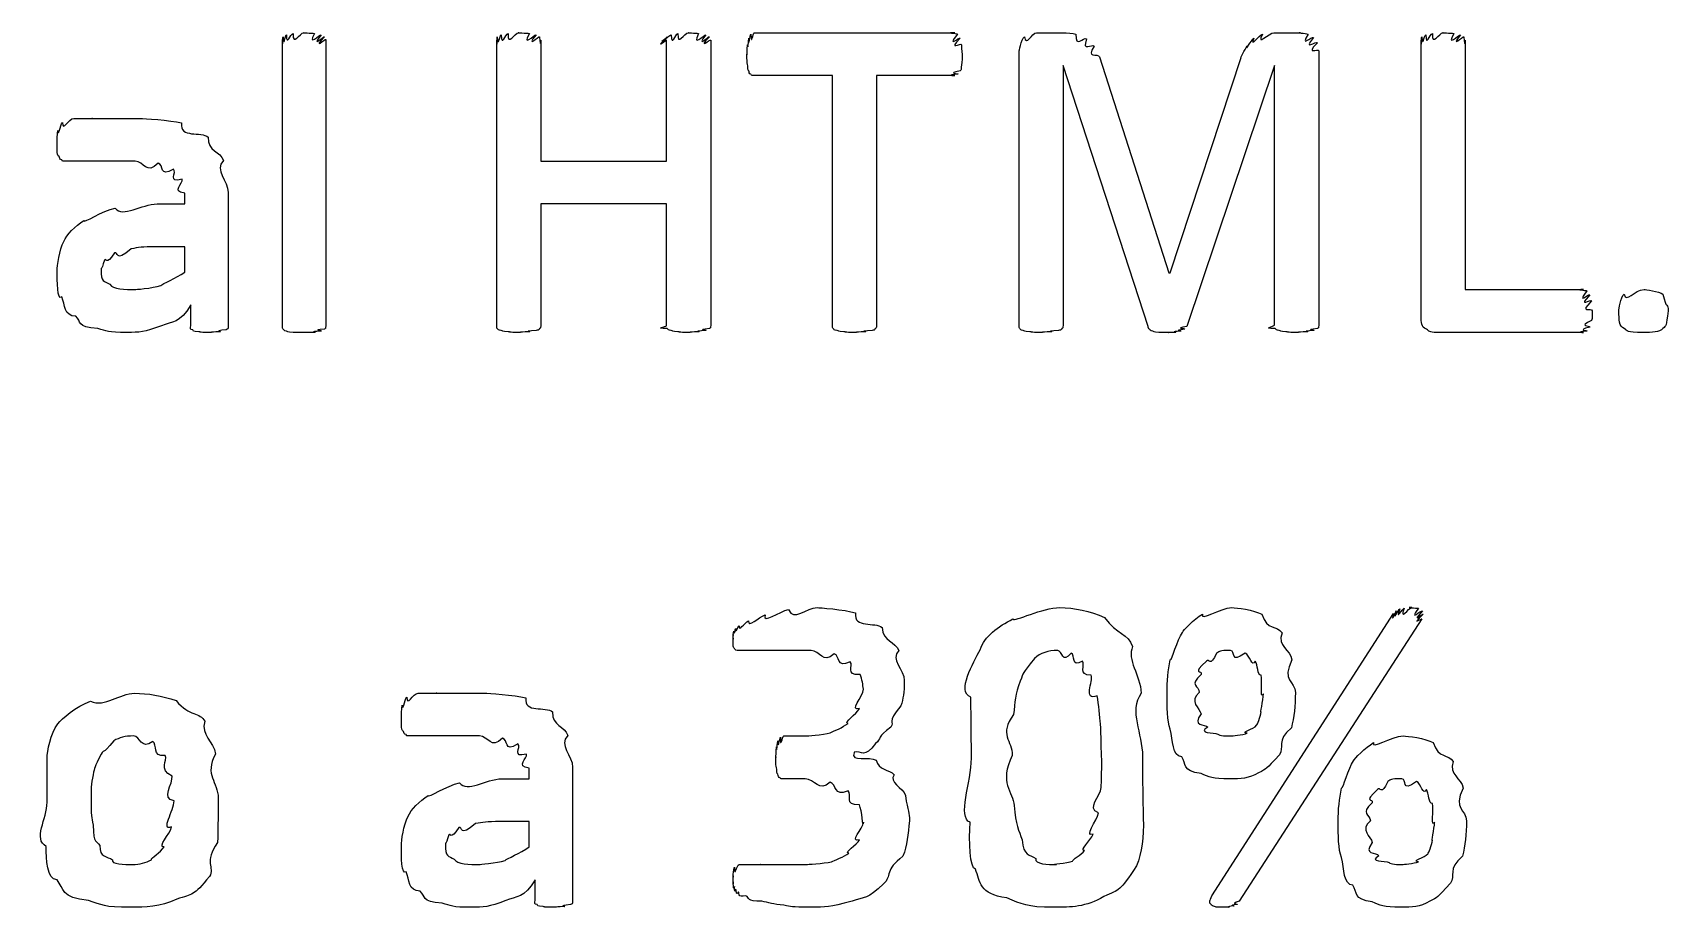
# Model space of a CAD drawing. Header units: millimetres. Extents: x 0 to 216, y 0 to 279.
# Drawn here: x 177.6 to 191.08, y 142.91 to 150.12 of the extents above; entities that cross this region are included whole.
import ezdxf

# ---------------------------------------------------------------- set-up
doc = ezdxf.new("R2010")
doc.units = ezdxf.units.MM
doc.layers.get('0').update_dxf_attribs({"linetype": 'CONTINUOUS'})

msp = doc.modelspace()

# ---------------------------------------------------------------- linework, layer by layer
at = {"color": 0}
for p, q in [((179.656, 147.706), (179.656, 150.066)), ((180.014, 150.066), (180.014, 147.706)), ((183.546, 150.121), (185.2, 150.121)), ((185.873, 150.121), (186.087, 150.121)), ((187.829, 150.121), (188.05, 150.121)), ((181.423, 147.712), (181.423, 150.06)), ((181.787, 150.06), (181.787, 149.062)), ((182.823, 149.062), (182.823, 150.06)), ((183.187, 150.06), (183.187, 147.712)), ((185.261, 149.944), (185.261, 149.944)), ((185.729, 147.712), (185.729, 149.972)), ((188.199, 149.972), (188.199, 147.712)), ((189.043, 147.784), (189.043, 150.06)), ((189.407, 150.06), (189.407, 148.004)), ((186.793, 147.701), (186.093, 149.85)), ((186.093, 149.85), (186.093, 147.712)), ((186.391, 149.922), (186.964, 148.142)), ((186.975, 148.142), (187.559, 149.917)), ((187.835, 149.85), (187.113, 147.701)), ((187.835, 147.712), (187.835, 149.85)), ((184.191, 149.768), (183.546, 149.768)), ((184.191, 147.712), (184.191, 149.768)), ((185.2, 149.768), (184.555, 149.768)), ((184.555, 149.768), (184.555, 147.712)), ((181.787, 149.062), (182.823, 149.062)), ((178.851, 148.71), (178.851, 148.798)), ((179.21, 148.803), (179.21, 147.706)), ((178.625, 148.71), (178.851, 148.71)), ((182.823, 148.71), (181.787, 148.71)), ((181.787, 148.71), (181.787, 147.706)), ((182.823, 147.706), (182.823, 148.71)), ((178.851, 148.357), (178.615, 148.357)), ((178.851, 148.147), (178.851, 148.357)), ((186.964, 148.142), (186.975, 148.142)), ((189.407, 148.004), (190.383, 148.004)), ((178.901, 147.706), (178.901, 147.877)), ((190.454, 147.828), (190.454, 147.828)), ((191.081, 147.828), (191.081, 147.828)), ((190.383, 147.651), (189.176, 147.651)), ((187.318, 143.007), (188.817, 145.334)), ((189.049, 145.289), (187.544, 142.963)), ((188.007, 144.683), (188.007, 144.683)), ((187.743, 144.672), (187.743, 144.672)), ((183.79, 144.325), (183.978, 144.325)), ((184.369, 144.192), (184.369, 144.187)), ((186.747, 144.154), (186.747, 144.154)), ((181.69, 143.972), (181.69, 144.06)), ((182.049, 144.066), (182.049, 142.969)), ((186.411, 144.132), (186.411, 144.132)), ((181.464, 143.972), (181.69, 143.972)), ((183.967, 143.972), (183.785, 143.972)), ((178.763, 143.79), (178.763, 143.79)), ((179.127, 143.812), (179.127, 143.812)), ((181.69, 143.619), (181.453, 143.619)), ((181.69, 143.41), (181.69, 143.619)), ((184.827, 143.625), (184.827, 143.625)), ((189.154, 143.614), (189.154, 143.614)), ((189.418, 143.625), (189.418, 143.625)), ((181.74, 142.969), (181.74, 143.14))]:
    msp.add_line(p, q, dxfattribs=at)
for points in [[(179.656, 150.066), (179.656, 149.973), (179.658, 150.079), (179.662, 150.088)], [(179.662, 150.088), (179.667, 149.988), (179.678, 150.1), (179.689, 150.104)], [(179.689, 150.104), (179.692, 149.999), (179.722, 150.115), (179.745, 150.115)], [(179.745, 150.115), (179.74, 150.002), (179.8, 150.121), (179.833, 150.121)], [(179.833, 150.121), (179.81, 150.121), (179.899, 150.118), (179.921, 150.115)], [(179.921, 150.115), (179.857, 149.999), (179.965, 150.111), (179.976, 150.104)], [(179.976, 150.104), (179.884, 149.988), (179.999, 150.095), (180.003, 150.088)], [(180.003, 150.088), (179.895, 149.973), (180.014, 150.072), (180.014, 150.066)], [(181.423, 150.06), (181.423, 149.973), (181.424, 150.079), (181.428, 150.088)], [(181.428, 150.088), (181.434, 149.988), (181.446, 150.1), (181.461, 150.104)], [(181.461, 150.104), (181.463, 149.995), (181.495, 150.111), (181.517, 150.115)], [(181.517, 150.115), (181.511, 150.002), (181.572, 150.121), (181.605, 150.121)], [(181.605, 150.121), (181.58, 150.121), (181.671, 150.118), (181.693, 150.115)], [(181.693, 150.115), (181.624, 149.995), (181.733, 150.107), (181.748, 150.104)], [(181.748, 150.104), (181.654, 149.988), (181.772, 150.095), (181.776, 150.088)], [(181.776, 150.088), (181.783, 149.973), (181.787, 150.071), (181.787, 150.06)], [(182.823, 150.06), (182.709, 149.973), (182.824, 150.079), (182.829, 150.088)], [(182.829, 150.088), (182.719, 149.988), (182.846, 150.1), (182.862, 150.104)], [(182.862, 150.104), (182.867, 149.995), (182.894, 150.111), (182.917, 150.115)], [(182.917, 150.115), (182.911, 150.002), (182.967, 150.121), (183.005, 150.121)], [(183.005, 150.121), (182.98, 150.121), (183.066, 150.118), (183.087, 150.115)], [(183.087, 150.115), (183.028, 149.995), (183.133, 150.107), (183.148, 150.104)], [(183.148, 150.104), (183.057, 149.988), (183.172, 150.095), (183.176, 150.088)], [(183.176, 150.088), (183.068, 149.973), (183.187, 150.071), (183.187, 150.06)], [(183.491, 150.022), (183.493, 149.962), (183.498, 150.066), (183.502, 150.077)], [(183.502, 150.077), (183.499, 149.988), (183.511, 150.101), (183.519, 150.11)], [(183.519, 150.11), (183.519, 150.002), (183.538, 150.121), (183.546, 150.121)], [(185.2, 150.121), (185.106, 150.121), (185.214, 150.116), (185.222, 150.11)], [(185.222, 150.11), (185.124, 149.988), (185.24, 150.09), (185.244, 150.077)], [(185.244, 150.077), (185.135, 149.962), (185.255, 150.046), (185.255, 150.022)], [(185.729, 149.972), (185.729, 149.958), (185.743, 150.066), (185.773, 150.088)], [(185.773, 150.088), (185.787, 150.002), (185.835, 150.121), (185.873, 150.121)], [(186.087, 150.121), (186.129, 150.121), (186.168, 150.116), (186.198, 150.11)], [(186.198, 150.11), (186.192, 149.988), (186.26, 150.089), (186.286, 150.071)], [(186.286, 150.071), (186.243, 149.955), (186.332, 150.035), (186.347, 150.011)], [(187.609, 150.011), (187.588, 149.958), (187.645, 150.061), (187.664, 150.077)], [(187.664, 150.077), (187.628, 149.988), (187.71, 150.101), (187.736, 150.11)], [(187.736, 150.11), (187.681, 150.002), (187.792, 150.121), (187.829, 150.121)], [(188.05, 150.121), (188.003, 150.121), (188.091, 150.116), (188.111, 150.11)], [(188.111, 150.11), (188.04, 149.991), (188.143, 150.096), (188.155, 150.082)], [(188.155, 150.082), (188.067, 149.967), (188.179, 150.056), (188.188, 150.038)], [(189.043, 150.06), (189.043, 149.973), (189.045, 150.079), (189.049, 150.088)], [(189.049, 150.088), (189.054, 149.988), (189.067, 150.1), (189.082, 150.104)], [(189.082, 150.104), (189.083, 149.995), (189.115, 150.111), (189.137, 150.115)], [(189.137, 150.115), (189.132, 150.002), (189.192, 150.121), (189.225, 150.121)], [(189.225, 150.121), (189.2, 150.121), (189.291, 150.118), (189.314, 150.115)], [(189.314, 150.115), (189.244, 149.995), (189.353, 150.107), (189.369, 150.104)], [(189.369, 150.104), (189.275, 149.988), (189.392, 150.095), (189.396, 150.088)], [(189.396, 150.088), (189.403, 149.973), (189.407, 150.071), (189.407, 150.06)], [(183.486, 149.944), (183.486, 149.914), (183.487, 149.999), (183.491, 150.022)], [(183.491, 149.862), (183.486, 149.852), (183.486, 149.911), (183.486, 149.944)], [(185.255, 150.022), (185.257, 149.914), (185.261, 149.973), (185.261, 149.944)], [(185.261, 149.944), (185.257, 149.852), (185.258, 149.884), (185.255, 149.862)], [(186.347, 150.011), (186.276, 149.903), (186.38, 149.955), (186.391, 149.922)], [(187.559, 149.917), (187.551, 149.903), (187.59, 149.984), (187.609, 150.011)], [(188.188, 150.038), (188.08, 149.929), (188.199, 149.997), (188.199, 149.972)], [(183.502, 149.806), (183.493, 149.808), (183.494, 149.84), (183.491, 149.862)], [(183.519, 149.779), (183.499, 149.782), (183.505, 149.795), (183.502, 149.806)], [(185.244, 149.806), (185.124, 149.782), (185.234, 149.786), (185.228, 149.779)], [(185.255, 149.862), (185.252, 149.808), (185.251, 149.82), (185.244, 149.806)], [(183.546, 149.768), (183.515, 149.768), (183.526, 149.771), (183.519, 149.779)], [(185.228, 149.779), (185.109, 149.768), (185.211, 149.768), (185.2, 149.768)], [(177.843, 149.382), (177.846, 149.297), (177.892, 149.415), (177.937, 149.415)], [(177.937, 149.415), (177.934, 149.415), (178.031, 149.415), (178.091, 149.415)], [(178.091, 149.415), (178.052, 149.415), (178.212, 149.415), (178.278, 149.415)], [(178.278, 149.415), (178.306, 149.415), (178.417, 149.415), (178.488, 149.415)], [(178.488, 149.415), (178.507, 149.415), (178.732, 149.401), (178.824, 149.377)], [(177.799, 149.217), (177.799, 149.208), (177.8, 149.294), (177.804, 149.316)], [(177.804, 149.316), (177.81, 149.253), (177.823, 149.36), (177.843, 149.382)], [(178.824, 149.377), (178.809, 149.246), (178.989, 149.312), (179.044, 149.261)], [(179.044, 149.261), (179.04, 149.142), (179.145, 149.145), (179.171, 149.068)], [(177.799, 149.151), (177.799, 149.142), (177.799, 149.195), (177.799, 149.217)], [(177.815, 149.101), (177.801, 149.102), (177.801, 149.131), (177.799, 149.151)], [(177.837, 149.073), (177.817, 149.076), (177.822, 149.09), (177.815, 149.101)], [(177.865, 149.062), (177.832, 149.062), (177.844, 149.065), (177.837, 149.073)], [(177.937, 149.062), (177.856, 149.062), (177.879, 149.062), (177.865, 149.062)], [(178.058, 149.062), (177.923, 149.062), (177.969, 149.062), (177.937, 149.062)], [(178.223, 149.062), (178.136, 149.062), (178.104, 149.062), (178.058, 149.062)], [(178.443, 149.062), (178.264, 149.062), (178.289, 149.062), (178.223, 149.062)], [(178.631, 149.046), (178.537, 148.944), (178.516, 149.062), (178.443, 149.062)], [(178.758, 148.996), (178.639, 148.922), (178.682, 149.035), (178.631, 149.046)], [(178.829, 148.913), (178.705, 148.878), (178.791, 148.974), (178.758, 148.996)], [(179.171, 149.068), (179.091, 148.988), (179.21, 148.903), (179.21, 148.803)], [(178.851, 148.798), (178.736, 148.812), (178.843, 148.88), (178.829, 148.913)], [(178.019, 148.572), (178.015, 148.547), (178.175, 148.655), (178.278, 148.676)], [(178.278, 148.676), (178.339, 148.591), (178.496, 148.71), (178.625, 148.71)], [(177.854, 148.401), (177.876, 148.456), (177.949, 148.528), (178.019, 148.572)], [(177.799, 148.159), (177.799, 148.198), (177.817, 148.331), (177.854, 148.401)], [(178.41, 148.34), (178.268, 148.22), (178.308, 148.321), (178.273, 148.307)], [(178.615, 148.357), (178.5, 148.357), (178.469, 148.351), (178.41, 148.34)], [(178.19, 148.247), (178.158, 148.143), (178.162, 148.198), (178.162, 148.169)], [(178.273, 148.307), (178.195, 148.191), (178.208, 148.271), (178.19, 148.247)], [(177.837, 147.943), (177.799, 147.908), (177.799, 148.077), (177.799, 148.159)], [(178.162, 148.169), (178.158, 148.062), (178.186, 148.077), (178.234, 148.048)], [(178.234, 148.048), (178.258, 148.004), (178.357, 148.004), (178.449, 148.004)], [(178.653, 148.037), (178.665, 148.051), (178.781, 148.099), (178.851, 148.147)], [(177.953, 147.784), (177.854, 147.784), (177.866, 147.88), (177.837, 147.943)], [(178.449, 148.004), (178.423, 148.004), (178.59, 148.015), (178.653, 148.037)], [(190.383, 148.004), (190.3, 148.004), (190.402, 148), (190.41, 147.993)], [(190.41, 147.993), (190.318, 147.872), (190.428, 147.974), (190.433, 147.96)], [(190.433, 147.96), (190.329, 147.846), (190.445, 147.932), (190.449, 147.91)], [(190.449, 147.91), (190.336, 147.802), (190.454, 147.861), (190.454, 147.828)], [(190.674, 147.828), (190.674, 147.839), (190.687, 147.943), (190.718, 147.966)], [(190.718, 147.966), (190.731, 147.886), (190.802, 148.004), (190.883, 148.004)], [(190.883, 148.004), (190.886, 148.004), (191.007, 147.99), (191.037, 147.966)], [(191.037, 147.966), (191.062, 147.839), (191.081, 147.896), (191.081, 147.828)], [(178.135, 147.684), (177.953, 147.695), (178.004, 147.739), (177.953, 147.784)], [(178.901, 147.877), (178.813, 147.724), (178.747, 147.742), (178.659, 147.706)], [(189.087, 147.679), (189.043, 147.691), (189.043, 147.735), (189.043, 147.784)], [(190.454, 147.828), (190.454, 147.739), (190.452, 147.773), (190.449, 147.75)], [(190.718, 147.684), (190.674, 147.698), (190.674, 147.757), (190.674, 147.828)], [(191.081, 147.828), (191.062, 147.698), (191.066, 147.709), (191.037, 147.684)], [(178.377, 147.651), (178.213, 147.651), (178.208, 147.662), (178.135, 147.684)], [(178.659, 147.706), (178.518, 147.651), (178.477, 147.651), (178.377, 147.651)], [(178.918, 147.673), (178.886, 147.673), (178.901, 147.691), (178.901, 147.706)], [(178.967, 147.657), (178.908, 147.658), (178.929, 147.665), (178.918, 147.673)], [(179.056, 147.651), (178.952, 147.651), (178.989, 147.653), (178.967, 147.657)], [(179.144, 147.657), (179.029, 147.651), (179.095, 147.651), (179.056, 147.651)], [(179.193, 147.673), (179.069, 147.658), (179.166, 147.66), (179.144, 147.657)], [(179.21, 147.706), (179.21, 147.673), (179.204, 147.68), (179.193, 147.673)], [(179.662, 147.679), (179.656, 147.676), (179.656, 147.695), (179.656, 147.706)], [(179.689, 147.662), (179.667, 147.665), (179.669, 147.675), (179.662, 147.679)], [(179.745, 147.651), (179.692, 147.654), (179.703, 147.658), (179.689, 147.662)], [(179.833, 147.651), (179.74, 147.651), (179.769, 147.651), (179.745, 147.651)], [(179.921, 147.651), (179.81, 147.651), (179.868, 147.651), (179.833, 147.651)], [(179.976, 147.662), (179.857, 147.654), (179.946, 147.654), (179.921, 147.651)], [(180.003, 147.679), (179.884, 147.665), (179.99, 147.669), (179.976, 147.662)], [(180.014, 147.706), (180.012, 147.676), (180.011, 147.686), (180.003, 147.679)], [(181.428, 147.684), (181.423, 147.68), (181.423, 147.701), (181.423, 147.712)], [(181.461, 147.668), (181.434, 147.665), (181.435, 147.676), (181.428, 147.684)], [(181.517, 147.657), (181.463, 147.658), (181.475, 147.664), (181.461, 147.668)], [(181.605, 147.651), (181.511, 147.651), (181.541, 147.653), (181.517, 147.657)], [(181.693, 147.657), (181.58, 147.651), (181.641, 147.651), (181.605, 147.651)], [(181.748, 147.668), (181.624, 147.658), (181.715, 147.66), (181.693, 147.657)], [(181.776, 147.684), (181.772, 147.665), (181.762, 147.671), (181.748, 147.668)], [(181.787, 147.706), (181.783, 147.68), (181.783, 147.691), (181.776, 147.684)], [(182.829, 147.684), (182.709, 147.68), (182.823, 147.698), (182.823, 147.706)], [(182.862, 147.668), (182.837, 147.665), (182.835, 147.676), (182.829, 147.684)], [(182.917, 147.657), (182.867, 147.658), (182.875, 147.664), (182.862, 147.668)], [(183.005, 147.651), (182.911, 147.651), (182.939, 147.653), (182.917, 147.657)], [(183.087, 147.657), (182.98, 147.651), (183.038, 147.651), (183.005, 147.651)], [(183.148, 147.668), (183.028, 147.658), (183.112, 147.66), (183.087, 147.657)], [(183.176, 147.684), (183.057, 147.665), (183.162, 147.671), (183.148, 147.668)], [(183.187, 147.712), (183.187, 147.68), (183.183, 147.691), (183.176, 147.684)], [(184.197, 147.684), (184.191, 147.68), (184.191, 147.701), (184.191, 147.712)], [(184.23, 147.668), (184.202, 147.665), (184.204, 147.676), (184.197, 147.684)], [(184.285, 147.657), (184.231, 147.658), (184.244, 147.664), (184.23, 147.668)], [(184.373, 147.651), (184.279, 147.651), (184.31, 147.653), (184.285, 147.657)], [(184.462, 147.657), (184.349, 147.651), (184.409, 147.651), (184.373, 147.651)], [(184.517, 147.668), (184.393, 147.658), (184.483, 147.66), (184.462, 147.657)], [(184.544, 147.684), (184.54, 147.665), (184.53, 147.671), (184.517, 147.668)], [(184.555, 147.712), (184.551, 147.68), (184.551, 147.691), (184.544, 147.684)], [(185.735, 147.684), (185.729, 147.68), (185.729, 147.701), (185.729, 147.712)], [(185.762, 147.668), (185.74, 147.665), (185.742, 147.676), (185.735, 147.684)], [(185.818, 147.657), (185.765, 147.658), (185.776, 147.664), (185.762, 147.668)], [(185.906, 147.651), (185.813, 147.651), (185.842, 147.653), (185.818, 147.657)], [(185.994, 147.657), (185.884, 147.651), (185.941, 147.651), (185.906, 147.651)], [(186.054, 147.668), (185.93, 147.658), (186.019, 147.66), (185.994, 147.657)], [(186.082, 147.684), (186.078, 147.665), (186.068, 147.671), (186.054, 147.668)], [(186.093, 147.712), (186.089, 147.68), (186.089, 147.691), (186.082, 147.684)], [(186.804, 147.679), (186.794, 147.676), (186.796, 147.693), (186.793, 147.701)], [(186.832, 147.662), (186.805, 147.665), (186.811, 147.675), (186.804, 147.679)], [(186.881, 147.651), (186.832, 147.654), (186.846, 147.658), (186.832, 147.662)], [(186.953, 147.651), (186.872, 147.651), (186.903, 147.651), (186.881, 147.651)], [(187.019, 147.651), (186.922, 147.651), (186.978, 147.651), (186.953, 147.651)], [(187.063, 147.662), (186.96, 147.654), (187.037, 147.654), (187.019, 147.651)], [(187.096, 147.679), (186.986, 147.662), (187.077, 147.665), (187.063, 147.662)], [(187.113, 147.701), (187, 147.676), (187.103, 147.686), (187.096, 147.679)], [(187.84, 147.684), (187.72, 147.68), (187.835, 147.701), (187.835, 147.712)], [(187.874, 147.668), (187.849, 147.665), (187.847, 147.676), (187.84, 147.684)], [(187.929, 147.657), (187.879, 147.658), (187.887, 147.664), (187.874, 147.668)], [(188.017, 147.651), (187.926, 147.651), (187.953, 147.653), (187.929, 147.657)], [(188.105, 147.657), (187.996, 147.651), (188.053, 147.651), (188.017, 147.651)], [(188.16, 147.668), (188.04, 147.658), (188.127, 147.66), (188.105, 147.657)], [(188.188, 147.684), (188.069, 147.665), (188.174, 147.671), (188.16, 147.668)], [(188.199, 147.712), (188.199, 147.68), (188.195, 147.691), (188.188, 147.684)], [(189.176, 147.651), (189.101, 147.651), (189.116, 147.66), (189.087, 147.679)], [(190.41, 147.662), (190.3, 147.651), (190.394, 147.651), (190.383, 147.651)], [(190.433, 147.695), (190.318, 147.665), (190.421, 147.669), (190.41, 147.662)], [(190.449, 147.75), (190.329, 147.695), (190.439, 147.709), (190.433, 147.695)], [(190.872, 147.651), (190.731, 147.651), (190.747, 147.662), (190.718, 147.684)], [(191.037, 147.684), (191.004, 147.651), (190.952, 147.651), (190.872, 147.651)], [(183.636, 145.323), (183.606, 145.242), (183.759, 145.355), (183.829, 145.367)], [(183.829, 145.367), (183.867, 145.264), (183.981, 145.383), (184.066, 145.383)], [(184.066, 145.383), (184.073, 145.383), (184.292, 145.368), (184.38, 145.339)], [(185.678, 145.289), (185.685, 145.264), (185.928, 145.383), (186.064, 145.383)], [(186.064, 145.383), (186.186, 145.383), (186.315, 145.355), (186.434, 145.3)], [(187.241, 145.328), (187.214, 145.264), (187.391, 145.383), (187.483, 145.383)], [(187.483, 145.383), (187.522, 145.383), (187.665, 145.364), (187.731, 145.328)], [(188.817, 145.334), (188.79, 145.24), (188.831, 145.347), (188.839, 145.355)], [(188.839, 145.355), (188.803, 145.253), (188.856, 145.368), (188.867, 145.372)], [(188.867, 145.372), (188.826, 145.262), (188.891, 145.378), (188.905, 145.378)], [(188.905, 145.378), (188.859, 145.264), (188.944, 145.383), (188.966, 145.383)], [(188.966, 145.383), (188.903, 145.383), (189.006, 145.38), (189.022, 145.378)], [(189.022, 145.378), (188.933, 145.258), (189.046, 145.367), (189.054, 145.355)], [(189.054, 145.355), (188.947, 145.24), (189.063, 145.339), (189.06, 145.328)], [(183.377, 145.19), (183.382, 145.143), (183.389, 145.204), (183.393, 145.212)], [(183.393, 145.212), (183.393, 145.159), (183.41, 145.226), (183.421, 145.234)], [(183.421, 145.234), (183.418, 145.176), (183.461, 145.258), (183.498, 145.273)], [(183.498, 145.273), (183.493, 145.209), (183.581, 145.307), (183.636, 145.323)], [(184.38, 145.339), (184.366, 145.207), (184.541, 145.269), (184.6, 145.218)], [(184.6, 145.218), (184.606, 145.103), (184.708, 145.103), (184.738, 145.03)], [(185.408, 145.036), (185.443, 145.143), (185.557, 145.23), (185.678, 145.289)], [(186.434, 145.3), (186.538, 145.159), (186.628, 145.169), (186.665, 145.063)], [(187.076, 145.179), (187.077, 145.191), (187.175, 145.291), (187.241, 145.328)], [(187.731, 145.328), (187.775, 145.191), (187.856, 145.24), (187.897, 145.174)], [(189.06, 145.328), (188.944, 145.218), (189.056, 145.303), (189.049, 145.289)], [(183.371, 145.162), (183.371, 145.13), (183.373, 145.182), (183.377, 145.19)], [(183.371, 145.13), (183.371, 145.107), (183.371, 145.151), (183.371, 145.162)], [(183.371, 145.074), (183.371, 145.074), (183.371, 145.107), (183.371, 145.13)], [(186.976, 144.953), (186.989, 144.949), (187.032, 145.116), (187.076, 145.179)], [(187.897, 145.174), (187.856, 145.063), (187.965, 145.037), (187.979, 144.953)], [(183.382, 145.047), (183.374, 145.048), (183.374, 145.063), (183.371, 145.074)], [(183.405, 145.03), (183.385, 145.033), (183.389, 145.039), (183.382, 145.047)], [(183.426, 145.03), (183.4, 145.03), (183.411, 145.03), (183.405, 145.03)], [(183.498, 145.03), (183.423, 145.03), (183.44, 145.03), (183.426, 145.03)], [(183.625, 145.03), (183.489, 145.03), (183.531, 145.03), (183.498, 145.03)], [(183.801, 145.03), (183.709, 145.03), (183.676, 145.03), (183.625, 145.03)], [(184.016, 145.03), (183.841, 145.03), (183.867, 145.03), (183.801, 145.03)], [(184.204, 145.003), (184.11, 144.912), (184.089, 145.03), (184.016, 145.03)], [(184.336, 144.937), (184.216, 144.879), (184.259, 144.987), (184.204, 145.003)], [(184.738, 145.03), (184.664, 144.956), (184.783, 144.873), (184.783, 144.782)], [(185.331, 144.645), (185.211, 144.691), (185.353, 144.928), (185.408, 145.036)], [(185.855, 144.964), (185.751, 144.823), (185.768, 144.857), (185.739, 144.777)], [(186.048, 145.03), (185.968, 145.03), (185.906, 145.008), (185.855, 144.964)], [(186.158, 145.008), (186.086, 144.912), (186.087, 145.03), (186.048, 145.03)], [(186.251, 144.942), (186.155, 144.883), (186.194, 144.993), (186.158, 145.008)], [(186.665, 145.063), (186.615, 144.949), (186.728, 144.832), (186.737, 144.677)], [(186.949, 144.677), (186.949, 144.777), (186.957, 144.867), (186.976, 144.953)], [(187.357, 145.008), (187.304, 144.883), (187.296, 144.971), (187.274, 144.942)], [(187.472, 145.03), (187.371, 145.03), (187.39, 145.022), (187.357, 145.008)], [(187.594, 145.008), (187.463, 144.912), (187.519, 145.03), (187.472, 145.03)], [(187.676, 144.942), (187.65, 144.883), (187.629, 144.993), (187.594, 145.008)], [(187.979, 144.953), (187.889, 144.777), (188.007, 144.778), (188.007, 144.683)], [(184.419, 144.832), (184.287, 144.821), (184.372, 144.906), (184.336, 144.937)], [(184.446, 144.711), (184.441, 144.744), (184.437, 144.794), (184.419, 144.832)], [(186.323, 144.826), (186.21, 144.823), (186.28, 144.912), (186.251, 144.942)], [(186.373, 144.655), (186.251, 144.611), (186.345, 144.778), (186.323, 144.826)], [(187.23, 144.832), (187.125, 144.739), (187.214, 144.741), (187.214, 144.683)], [(187.274, 144.942), (187.147, 144.823), (187.241, 144.876), (187.23, 144.832)], [(187.726, 144.826), (187.69, 144.823), (187.699, 144.912), (187.676, 144.942)], [(187.743, 144.672), (187.712, 144.614), (187.737, 144.782), (187.726, 144.826)], [(178.074, 144.611), (178.193, 144.559), (178.317, 144.677), (178.438, 144.677)], [(178.438, 144.677), (178.545, 144.677), (178.665, 144.657), (178.78, 144.617)], [(180.682, 144.645), (180.684, 144.559), (180.731, 144.677), (180.775, 144.677)], [(180.775, 144.677), (180.773, 144.677), (180.87, 144.677), (180.929, 144.677)], [(180.929, 144.677), (180.891, 144.677), (181.051, 144.677), (181.117, 144.677)], [(181.117, 144.677), (181.144, 144.677), (181.256, 144.677), (181.326, 144.677)], [(181.326, 144.677), (181.346, 144.677), (181.57, 144.664), (181.663, 144.639)], [(184.413, 144.551), (184.322, 144.523), (184.446, 144.651), (184.446, 144.711)], [(184.783, 144.782), (184.783, 144.673), (184.773, 144.639), (184.755, 144.573)], [(185.739, 144.777), (185.696, 144.666), (185.695, 144.607), (185.684, 144.501)], [(186.737, 144.677), (186.629, 144.526), (186.747, 144.352), (186.747, 144.154)], [(186.976, 144.38), (186.949, 144.449), (186.949, 144.567), (186.949, 144.677)], [(187.214, 144.683), (187.125, 144.611), (187.219, 144.554), (187.23, 144.507)], [(188.007, 144.683), (188.007, 144.574), (187.996, 144.479), (187.974, 144.391)], [(177.804, 144.424), (177.837, 144.471), (177.956, 144.567), (178.074, 144.611)], [(178.78, 144.617), (178.895, 144.482), (178.975, 144.523), (179.017, 144.446)], [(180.637, 144.479), (180.637, 144.471), (180.639, 144.556), (180.643, 144.578)], [(180.643, 144.578), (180.648, 144.515), (180.662, 144.622), (180.682, 144.645)], [(181.663, 144.639), (181.647, 144.508), (181.828, 144.574), (181.883, 144.523)], [(184.319, 144.429), (184.278, 144.431), (184.391, 144.507), (184.413, 144.551)], [(184.755, 144.573), (184.628, 144.424), (184.708, 144.447), (184.672, 144.397)], [(185.336, 144.143), (185.336, 144.27), (185.334, 144.493), (185.331, 144.645)], [(186.4, 144.424), (186.395, 144.479), (186.387, 144.589), (186.373, 144.655)], [(187.726, 144.523), (187.712, 144.501), (187.743, 144.617), (187.743, 144.672)], [(177.716, 144.143), (177.716, 144.195), (177.745, 144.347), (177.804, 144.424)], [(179.017, 144.446), (178.98, 144.332), (179.09, 144.282), (179.105, 144.176)], [(180.637, 144.413), (180.637, 144.405), (180.637, 144.457), (180.637, 144.479)], [(180.654, 144.363), (180.64, 144.365), (180.64, 144.394), (180.637, 144.413)], [(181.883, 144.523), (181.879, 144.405), (181.984, 144.407), (182.01, 144.33)], [(184.171, 144.352), (184.198, 144.361), (184.278, 144.397), (184.319, 144.429)], [(185.684, 144.501), (185.56, 144.338), (185.673, 144.286), (185.673, 144.165)], [(186.411, 144.132), (186.406, 144.188), (186.407, 144.338), (186.4, 144.424)], [(187.23, 144.507), (187.15, 144.402), (187.263, 144.425), (187.285, 144.397)], [(187.61, 144.347), (187.54, 144.353), (187.668, 144.382), (187.687, 144.413)], [(187.687, 144.413), (187.694, 144.416), (187.718, 144.482), (187.726, 144.523)], [(178.267, 144.286), (178.16, 144.155), (178.191, 144.223), (178.162, 144.176)], [(178.427, 144.325), (178.362, 144.325), (178.311, 144.311), (178.267, 144.286)], [(178.587, 144.28), (178.488, 144.206), (178.489, 144.325), (178.427, 144.325)], [(178.691, 144.165), (178.576, 144.151), (178.631, 144.254), (178.587, 144.28)], [(180.676, 144.336), (180.655, 144.338), (180.661, 144.352), (180.654, 144.363)], [(180.703, 144.325), (180.671, 144.325), (180.683, 144.327), (180.676, 144.336)], [(180.775, 144.325), (180.695, 144.325), (180.717, 144.325), (180.703, 144.325)], [(180.896, 144.325), (180.762, 144.325), (180.808, 144.325), (180.775, 144.325)], [(181.062, 144.325), (180.975, 144.325), (180.943, 144.325), (180.896, 144.325)], [(181.282, 144.325), (181.103, 144.325), (181.128, 144.325), (181.062, 144.325)], [(181.47, 144.308), (181.376, 144.206), (181.355, 144.325), (181.282, 144.325)], [(181.597, 144.259), (181.478, 144.184), (181.521, 144.297), (181.47, 144.308)], [(182.01, 144.33), (181.93, 144.25), (182.049, 144.165), (182.049, 144.066)], [(183.73, 144.236), (183.731, 144.17), (183.737, 144.275), (183.741, 144.286)], [(183.741, 144.286), (183.742, 144.195), (183.755, 144.309), (183.763, 144.314)], [(183.763, 144.314), (183.757, 144.206), (183.779, 144.325), (183.79, 144.325)], [(183.978, 144.325), (183.967, 144.325), (184.115, 144.333), (184.171, 144.352)], [(184.672, 144.397), (184.558, 144.321), (184.597, 144.3), (184.545, 144.264)], [(187.07, 144.154), (186.989, 144.155), (186.998, 144.292), (186.976, 144.38)], [(187.285, 144.397), (187.194, 144.347), (187.335, 144.352), (187.368, 144.341)], [(187.368, 144.341), (187.379, 144.325), (187.439, 144.325), (187.483, 144.325)], [(187.483, 144.325), (187.474, 144.325), (187.577, 144.332), (187.61, 144.347)], [(187.974, 144.391), (187.845, 144.283), (187.919, 144.232), (187.875, 144.17)], [(188.487, 144.121), (188.488, 144.133), (188.586, 144.232), (188.652, 144.27)], [(188.652, 144.27), (188.625, 144.206), (188.802, 144.325), (188.895, 144.325)], [(188.895, 144.325), (188.933, 144.325), (189.077, 144.306), (189.143, 144.27)], [(189.143, 144.27), (189.187, 144.133), (189.267, 144.181), (189.308, 144.115)], [(177.716, 143.779), (177.716, 143.857), (177.716, 144.032), (177.716, 144.143)], [(178.162, 144.176), (178.102, 144.06), (178.11, 144.071), (178.096, 144.005)], [(178.747, 143.994), (178.627, 144.052), (178.717, 144.117), (178.691, 144.165)], [(179.105, 144.176), (179.009, 144.001), (179.127, 143.947), (179.127, 143.812)], [(181.668, 144.176), (181.544, 144.14), (181.629, 144.236), (181.597, 144.259)], [(181.69, 144.06), (181.574, 144.074), (181.682, 144.143), (181.668, 144.176)], [(183.724, 144.154), (183.724, 144.126), (183.726, 144.214), (183.73, 144.236)], [(183.73, 144.066), (183.724, 144.056), (183.724, 144.117), (183.724, 144.154)], [(184.369, 144.187), (184.337, 144.107), (184.496, 144.159), (184.551, 144.126)], [(184.545, 144.264), (184.454, 144.133), (184.435, 144.206), (184.369, 144.192)], [(185.325, 143.614), (185.218, 143.652), (185.336, 143.944), (185.336, 144.143)], [(185.673, 144.165), (185.56, 143.939), (185.678, 143.865), (185.689, 143.751)], [(186.747, 144.154), (186.747, 143.909), (186.749, 143.801), (186.753, 143.647)], [(187.23, 144.016), (187.07, 144.034), (187.11, 144.095), (187.07, 144.154)], [(187.875, 144.17), (187.756, 144.041), (187.773, 144.058), (187.704, 144.022)], [(178.096, 144.005), (178.076, 143.931), (178.08, 143.874), (178.08, 143.801)], [(183.741, 144.011), (183.731, 144.012), (183.732, 144.044), (183.73, 144.066)], [(183.763, 143.977), (183.742, 143.983), (183.747, 143.995), (183.741, 144.011)], [(184.551, 144.126), (184.569, 144.041), (184.658, 144.052), (184.7, 144.005)], [(184.7, 144.005), (184.65, 143.946), (184.772, 143.9), (184.793, 143.834)], [(186.406, 143.9), (186.406, 143.88), (186.411, 144.05), (186.411, 144.132)], [(187.467, 143.972), (187.319, 143.972), (187.296, 143.986), (187.23, 144.016)], [(187.704, 144.022), (187.621, 143.972), (187.558, 143.972), (187.467, 143.972)], [(188.388, 143.895), (188.4, 143.891), (188.443, 144.058), (188.487, 144.121)], [(189.308, 144.115), (189.267, 144.005), (189.376, 143.979), (189.391, 143.895)], [(178.763, 143.79), (178.649, 143.807), (178.758, 143.931), (178.747, 143.994)], [(180.858, 143.834), (180.854, 143.809), (181.013, 143.917), (181.117, 143.939)], [(181.117, 143.939), (181.177, 143.853), (181.335, 143.972), (181.464, 143.972)], [(183.785, 143.972), (183.757, 143.972), (183.77, 143.973), (183.763, 143.977)], [(184.171, 143.944), (184.08, 143.853), (184.044, 143.972), (183.967, 143.972)], [(184.319, 143.873), (184.198, 143.82), (184.229, 143.929), (184.171, 143.944)], [(184.413, 143.757), (184.278, 143.754), (184.36, 143.839), (184.319, 143.873)], [(186.384, 143.691), (186.28, 143.732), (186.402, 143.826), (186.406, 143.9)], [(188.36, 143.619), (188.36, 143.718), (188.368, 143.809), (188.388, 143.895)], [(188.685, 143.884), (188.558, 143.765), (188.652, 143.818), (188.641, 143.774)], [(188.768, 143.95), (188.715, 143.824), (188.707, 143.913), (188.685, 143.884)], [(188.884, 143.972), (188.782, 143.972), (188.801, 143.964), (188.768, 143.95)], [(189.005, 143.95), (188.874, 143.853), (188.931, 143.972), (188.884, 143.972)], [(189.087, 143.884), (189.061, 143.824), (189.041, 143.935), (189.005, 143.95)], [(189.137, 143.768), (189.101, 143.765), (189.11, 143.853), (189.087, 143.884)], [(189.391, 143.895), (189.3, 143.718), (189.418, 143.72), (189.418, 143.625)], [(177.71, 143.415), (177.598, 143.472), (177.716, 143.643), (177.716, 143.779)], [(178.08, 143.801), (178.076, 143.666), (178.085, 143.658), (178.096, 143.591)], [(178.741, 143.575), (178.649, 143.538), (178.763, 143.713), (178.763, 143.79)], [(179.127, 143.812), (179.127, 143.615), (179.124, 143.559), (179.122, 143.448)], [(180.692, 143.663), (180.715, 143.718), (180.788, 143.79), (180.858, 143.834)], [(184.446, 143.614), (184.441, 143.553), (184.435, 143.716), (184.413, 143.757)], [(184.793, 143.834), (184.811, 143.696), (184.827, 143.698), (184.827, 143.625)], [(185.689, 143.751), (185.703, 143.593), (185.725, 143.544), (185.756, 143.47)], [(188.641, 143.774), (188.536, 143.681), (188.625, 143.683), (188.625, 143.625)], [(189.154, 143.614), (189.123, 143.556), (189.148, 143.724), (189.137, 143.768)], [(180.637, 143.421), (180.637, 143.461), (180.655, 143.593), (180.692, 143.663)], [(181.249, 143.603), (181.107, 143.483), (181.147, 143.583), (181.112, 143.57)], [(181.453, 143.619), (181.339, 143.619), (181.307, 143.614), (181.249, 143.603)], [(184.413, 143.47), (184.322, 143.445), (184.446, 143.561), (184.446, 143.614)], [(184.827, 143.625), (184.811, 143.516), (184.807, 143.421), (184.772, 143.333)], [(185.37, 143.228), (185.321, 143.229), (185.317, 143.462), (185.325, 143.614)], [(186.34, 143.515), (186.259, 143.487), (186.373, 143.627), (186.384, 143.691)], [(186.753, 143.647), (186.759, 143.487), (186.742, 143.366), (186.698, 143.255)], [(188.388, 143.322), (188.36, 143.39), (188.36, 143.509), (188.36, 143.619)], [(188.625, 143.625), (188.536, 143.553), (188.63, 143.495), (188.641, 143.448)], [(189.137, 143.465), (189.123, 143.443), (189.154, 143.559), (189.154, 143.614)], [(189.418, 143.625), (189.418, 143.516), (189.407, 143.421), (189.385, 143.333)], [(178.096, 143.591), (178.098, 143.421), (178.125, 143.472), (178.151, 143.421)], [(178.681, 143.41), (178.623, 143.41), (178.73, 143.512), (178.741, 143.575)], [(181.029, 143.509), (180.997, 143.406), (181.001, 143.461), (181.001, 143.432)], [(181.112, 143.57), (181.034, 143.454), (181.047, 143.534), (181.029, 143.509)], [(184.325, 143.36), (184.282, 143.361), (184.394, 143.429), (184.413, 143.47)], [(185.756, 143.47), (185.762, 143.333), (185.821, 143.349), (185.866, 143.316)], [(186.268, 143.382), (186.221, 143.379), (186.32, 143.462), (186.34, 143.515)], [(189.098, 143.354), (189.105, 143.357), (189.129, 143.424), (189.137, 143.465)], [(177.799, 143.14), (177.712, 143.141), (177.71, 143.308), (177.71, 143.415)], [(178.151, 143.421), (178.149, 143.322), (178.212, 143.334), (178.256, 143.305)], [(178.576, 143.305), (178.568, 143.317), (178.654, 143.366), (178.681, 143.41)], [(179.122, 143.448), (179.006, 143.28), (179.1, 143.247), (179.056, 143.167)], [(180.676, 143.206), (180.637, 143.17), (180.637, 143.339), (180.637, 143.421)], [(181.001, 143.432), (180.997, 143.324), (181.025, 143.339), (181.073, 143.31)], [(181.492, 143.299), (181.504, 143.313), (181.62, 143.361), (181.69, 143.41)], [(184.182, 143.288), (184.205, 143.299), (184.288, 143.33), (184.325, 143.36)], [(184.772, 143.333), (184.62, 143.222), (184.681, 143.169), (184.612, 143.106)], [(186.169, 143.294), (186.166, 143.306), (186.242, 143.345), (186.268, 143.382)], [(188.641, 143.448), (188.561, 143.343), (188.674, 143.367), (188.696, 143.338)], [(188.696, 143.338), (188.605, 143.288), (188.746, 143.294), (188.779, 143.283)], [(189.022, 143.288), (188.951, 143.295), (189.079, 143.324), (189.098, 143.354)], [(189.385, 143.333), (189.256, 143.225), (189.33, 143.174), (189.286, 143.112)], [(178.256, 143.305), (178.237, 143.266), (178.355, 143.266), (178.422, 143.266)], [(178.422, 143.266), (178.479, 143.266), (178.532, 143.279), (178.576, 143.305)], [(180.792, 143.046), (180.692, 143.046), (180.705, 143.142), (180.676, 143.206)], [(181.073, 143.31), (181.096, 143.266), (181.195, 143.266), (181.288, 143.266)], [(181.288, 143.266), (181.262, 143.266), (181.428, 143.278), (181.492, 143.299)], [(183.371, 143.173), (183.371, 143.123), (183.374, 143.233), (183.382, 143.244)], [(183.382, 143.244), (183.385, 143.148), (183.402, 143.266), (183.421, 143.266)], [(183.421, 143.266), (183.411, 143.266), (183.446, 143.266), (183.476, 143.266)], [(183.476, 143.266), (183.473, 143.266), (183.549, 143.266), (183.598, 143.266)], [(183.598, 143.266), (183.57, 143.266), (183.7, 143.266), (183.763, 143.266)], [(183.763, 143.266), (183.815, 143.266), (183.902, 143.266), (183.983, 143.266)], [(183.983, 143.266), (183.969, 143.266), (184.122, 143.273), (184.182, 143.288)], [(185.628, 142.991), (185.398, 143.02), (185.409, 143.124), (185.37, 143.228)], [(185.866, 143.316), (185.855, 143.266), (185.97, 143.266), (186.037, 143.266)], [(186.037, 143.266), (185.972, 143.266), (186.132, 143.275), (186.169, 143.294)], [(186.698, 143.255), (186.552, 143.035), (186.563, 143.064), (186.428, 143.002)], [(188.481, 143.095), (188.4, 143.097), (188.409, 143.233), (188.388, 143.322)], [(188.779, 143.283), (188.79, 143.266), (188.85, 143.266), (188.895, 143.266)], [(188.895, 143.266), (188.885, 143.266), (188.988, 143.273), (189.022, 143.288)], [(178.058, 142.969), (177.829, 142.991), (177.856, 143.065), (177.799, 143.14)], [(179.056, 143.167), (178.918, 143.002), (178.92, 143.024), (178.785, 142.98)], [(181.74, 143.14), (181.652, 142.986), (181.585, 143.004), (181.497, 142.969)], [(183.371, 143.123), (183.371, 143.068), (183.371, 143.153), (183.371, 143.173)], [(183.382, 143.085), (183.374, 143.038), (183.374, 143.108), (183.371, 143.123)], [(183.393, 143.062), (183.382, 143.02), (183.385, 143.076), (183.382, 143.085)], [(183.416, 143.04), (183.393, 143.004), (183.4, 143.054), (183.393, 143.062)], [(184.612, 143.106), (184.481, 142.98), (184.454, 142.996), (184.352, 142.963)], [(188.641, 142.958), (188.481, 142.976), (188.521, 143.036), (188.481, 143.095)], [(189.286, 143.112), (189.168, 142.983), (189.184, 142.999), (189.115, 142.963)], [(178.405, 142.913), (178.179, 142.913), (178.175, 142.931), (178.058, 142.969)], [(178.785, 142.98), (178.649, 142.913), (178.526, 142.913), (178.405, 142.913)], [(180.974, 142.947), (180.792, 142.958), (180.843, 143.002), (180.792, 143.046)], [(181.216, 142.913), (181.052, 142.913), (181.047, 142.925), (180.974, 142.947)], [(181.497, 142.969), (181.357, 142.913), (181.315, 142.913), (181.216, 142.913)], [(181.756, 142.936), (181.725, 142.936), (181.74, 142.954), (181.74, 142.969)], [(181.806, 142.919), (181.747, 142.921), (181.767, 142.927), (181.756, 142.936)], [(182.032, 142.936), (181.908, 142.921), (182.004, 142.922), (181.982, 142.919)], [(182.049, 142.969), (182.049, 142.936), (182.043, 142.942), (182.032, 142.936)], [(183.476, 143.007), (183.407, 142.991), (183.423, 143.032), (183.416, 143.04)], [(183.608, 142.963), (183.478, 142.96), (183.512, 142.992), (183.476, 143.007)], [(183.79, 142.93), (183.702, 142.936), (183.664, 142.952), (183.608, 142.963)], [(184.011, 142.913), (183.837, 142.913), (183.859, 142.919), (183.79, 142.93)], [(184.352, 142.963), (184.161, 142.913), (184.139, 142.913), (184.011, 142.913)], [(186.02, 142.913), (185.78, 142.913), (185.761, 142.938), (185.628, 142.991)], [(186.428, 143.002), (186.28, 142.913), (186.155, 142.913), (186.02, 142.913)], [(187.302, 142.969), (187.304, 142.96), (187.31, 142.992), (187.318, 143.007)], [(187.307, 142.941), (187.302, 142.938), (187.302, 142.958), (187.302, 142.969)], [(187.34, 142.919), (187.313, 142.925), (187.314, 142.933), (187.307, 142.941)], [(187.5, 142.925), (187.423, 142.916), (187.474, 142.916), (187.456, 142.913)], [(187.527, 142.936), (187.445, 142.925), (187.511, 142.927), (187.5, 142.925)], [(187.544, 142.963), (187.459, 142.936), (187.535, 142.942), (187.527, 142.936)], [(188.878, 142.913), (188.73, 142.913), (188.707, 142.927), (188.641, 142.958)], [(189.115, 142.963), (189.032, 142.913), (188.969, 142.913), (188.878, 142.913)], [(181.894, 142.913), (181.791, 142.913), (181.828, 142.915), (181.806, 142.919)], [(181.982, 142.919), (181.868, 142.913), (181.934, 142.913), (181.894, 142.913)], [(187.401, 142.913), (187.342, 142.913), (187.354, 142.915), (187.34, 142.919)], [(187.456, 142.913), (187.39, 142.913), (187.423, 142.913), (187.401, 142.913)]]:
    msp.add_open_spline(points, degree=3, dxfattribs=at)

doc.saveas('drawing.dxf')
